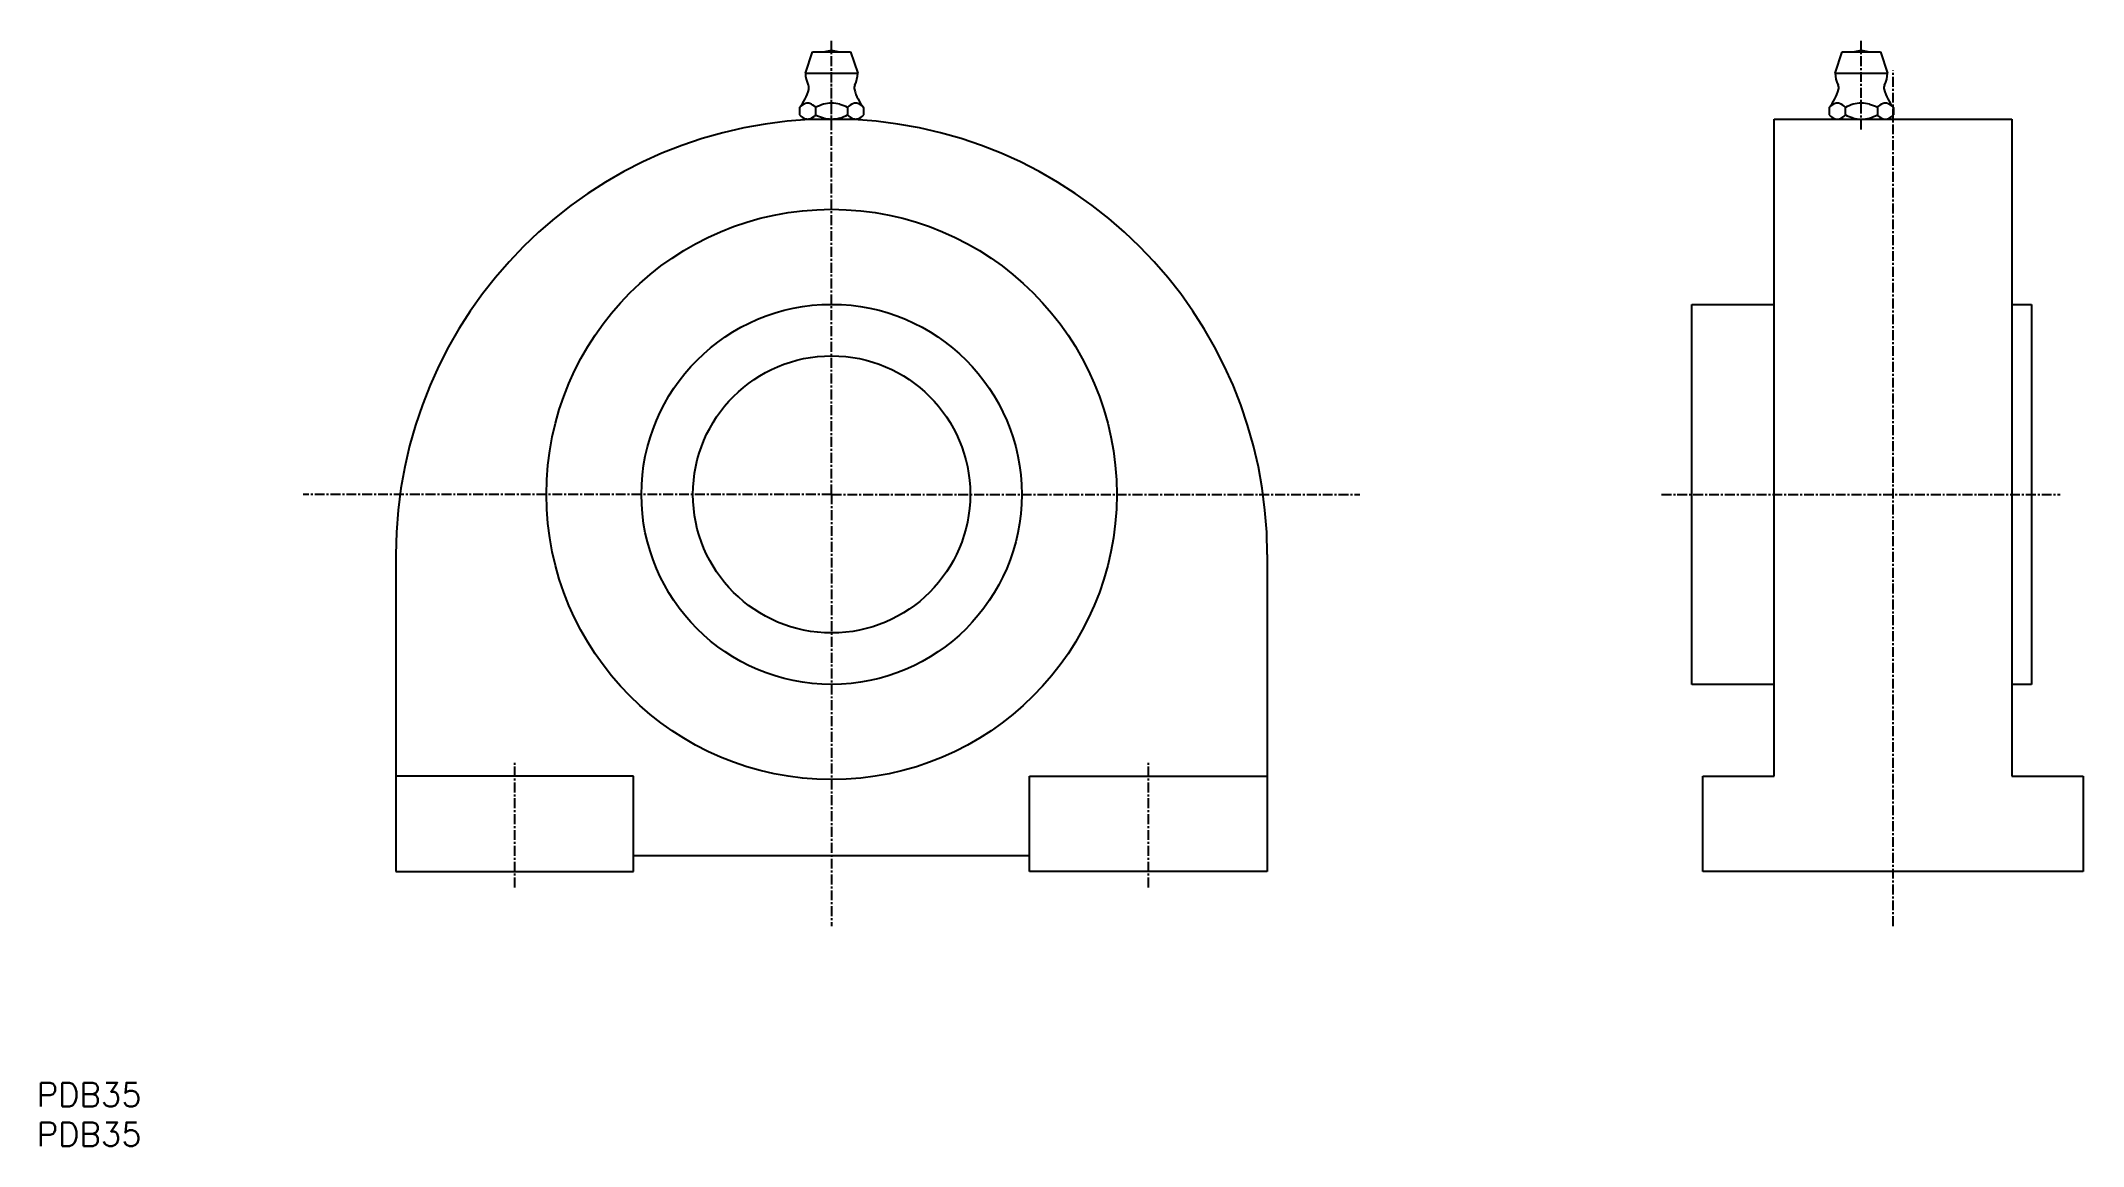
# Model space of a CAD drawing. Extents: x 45 to 303, y 37 to 177.
import ezdxf
from ezdxf.enums import TextEntityAlignment as Align

# ---------------------------------------------------------------- set-up
doc = ezdxf.new("R2010")
doc.units = 0
doc.linetypes.add('CENTER', pattern=[2, 1.25, -0.25, 0.25, -0.25])
doc.layers.get('0').update_dxf_attribs({"linetype": 'CONTINUOUS'})
doc.layers.add('CENTER', color=1, linetype='CENTER')
doc.styles.get("Standard").update_dxf_attribs({"font": 'txt.shx', "bigfont": 'extfont.shx'})

msp = doc.modelspace()

# ---------------------------------------------------------------- linework, layer by layer
at = {"color": 7, "linetype": 'CONTINUOUS'}
for p, q in [((141.82, 172.8), (142.72, 175.5)), ((142.72, 175.5), (147.52, 175.5)), ((147.52, 175.5), (148.42, 172.8)), ((271.82, 172.8), (272.72, 175.5)), ((272.72, 175.5), (277.52, 175.5)), ((277.52, 175.5), (278.42, 172.8)), ((141.82, 172.8), (148.42, 172.8)), ((271.82, 172.8), (278.42, 172.8)), ((141.07, 168.47), (141.07, 167.53)), ((143.1, 168.47), (143.1, 167.53)), ((147.15, 168.47), (147.15, 167.53)), ((149.17, 168.47), (149.17, 167.53)), ((271.07, 168.47), (271.07, 167.52)), ((273.1, 168.47), (273.1, 167.52)), ((277.15, 168.47), (277.15, 167.52)), ((279.17, 168.47), (279.17, 167.52)), ((141.82, 167), (148.42, 167)), ((145.12, 167), (145.12, 167)), ((264.12, 167), (294.12, 167)), ((264.12, 84), (264.12, 167)), ((271.82, 167), (278.42, 167)), ((275.12, 167), (275.12, 167)), ((294.12, 167), (294.12, 84)), ((253.72, 143.6), (264.12, 143.6)), ((253.72, 95.6), (253.72, 143.6)), ((294.12, 143.6), (296.62, 143.6)), ((296.62, 143.6), (296.62, 95.6)), ((90.12, 112), (90.12, 72)), ((200.12, 112), (200.12, 72)), ((264.12, 95.6), (253.72, 95.6)), ((296.62, 95.6), (294.12, 95.6)), ((120.12, 84), (90.12, 84)), ((120.12, 72), (120.12, 84)), ((170.12, 84), (200.12, 84)), ((170.12, 72), (170.12, 84)), ((255.12, 84), (264.12, 84)), ((255.12, 72), (255.12, 84)), ((294.12, 84), (303.12, 84)), ((303.12, 84), (303.12, 72)), ((120.12, 74), (170.12, 74)), ((90.12, 72), (120.12, 72)), ((200.12, 72), (170.12, 72)), ((303.12, 72), (255.12, 72))]:
    msp.add_line(p, q, dxfattribs=at)
for radius in [36, 24, 17.5]:
    msp.add_circle((145.12, 119.6), radius, dxfattribs=at)
for centre, radius, start, end in [((145.12, 172.41), 3.2, 74.6212, 105.3788), ((275.12, 172.41), 3.2, 74.6212, 105.3788), ((145.12, 172.8), 3.3, 180, 207.0507), ((145.12, 172.8), 3.3, 332.9493, 0), ((275.12, 172.8), 3.3, 180, 207.0507), ((275.12, 172.8), 3.3, 332.9493, 0), ((136.45, 172.3), 6, 320.3375, 344.7683), ((141.47, 170.93), 0.8, 344.7674, 27.0696), ((148.77, 170.93), 0.8, 152.9304, 195.2326), ((153.79, 172.3), 6, 195.2317, 219.6625), ((266.45, 172.3), 6, 320.3375, 344.7683), ((271.47, 170.93), 0.8, 344.7674, 27.0696), ((278.77, 170.93), 0.8, 152.9304, 195.2326), ((283.79, 172.3), 6, 195.2317, 219.6625), ((142.23, 167.54), 1.48, 106.5909, 141.1281), ((142.09, 167.9), 1.1, 75.0414, 104.9586), ((141.95, 167.54), 1.48, 38.8719, 73.4091), ((145.64, 163.64), 5.45, 106.5809, 117.7257), ((145.12, 164.96), 4.04, 75.0501, 104.9499), ((144.61, 163.64), 5.44, 62.2701, 73.4191), ((148.3, 167.54), 1.48, 106.5909, 141.1281), ((148.16, 167.9), 1.1, 75.0414, 104.9586), ((148.02, 167.54), 1.48, 38.8719, 73.4091), ((272.23, 167.54), 1.48, 106.5909, 141.1281), ((272.09, 167.9), 1.1, 75.0414, 104.9586), ((271.95, 167.54), 1.48, 38.8719, 73.4091), ((275.64, 163.64), 5.45, 106.5809, 117.7257), ((275.12, 164.96), 4.04, 75.0501, 104.9499), ((274.61, 163.64), 5.44, 62.2701, 73.4191), ((278.3, 167.54), 1.48, 106.5909, 141.1281), ((278.16, 167.9), 1.1, 75.0414, 104.9586), ((278.02, 167.54), 1.48, 38.8719, 73.4091), ((145.12, 112), 55, 0, 180), ((142.23, 168.45), 1.48, 218.8826, 253.4091), ((142.09, 168.1), 1.1, 255.0414, 284.9586), ((141.95, 168.45), 1.48, 286.5909, 321.1283), ((145.64, 172.35), 5.44, 242.2744, 253.4191), ((145.12, 171.04), 4.04, 255.0501, 284.9499), ((144.61, 172.35), 5.45, 286.5809, 297.7299), ((148.3, 168.45), 1.48, 218.8826, 253.4091), ((148.16, 168.1), 1.1, 255.0414, 284.9586), ((148.02, 168.45), 1.48, 286.5909, 321.1283), ((272.23, 168.45), 1.48, 218.8826, 253.4091), ((272.09, 168.09), 1.1, 255.0414, 284.9586), ((271.95, 168.45), 1.48, 286.5909, 321.1283), ((275.64, 172.35), 5.44, 242.2744, 253.4191), ((275.12, 171.03), 4.04, 255.0501, 284.9499), ((274.61, 172.35), 5.45, 286.5809, 297.7299), ((278.3, 168.45), 1.48, 218.8826, 253.4091), ((278.16, 168.09), 1.1, 255.0414, 284.9586), ((278.02, 168.45), 1.48, 286.5909, 321.1283)]:
    msp.add_arc(centre, radius, start, end, dxfattribs=at)
at = {"layer": 'CENTER', "color": 1, "linetype": 'CENTER'}
for p, q in [((145.12, 165.69), (145.12, 176.88)), ((275.12, 165.69), (275.12, 176.88)), ((145.12, 119.6), (145.12, 173.15)), ((279.12, 65.08), (279.12, 173.15)), ((145.12, 119.6), (78.43, 119.6)), ((145.12, 119.6), (145.12, 65.08)), ((145.12, 119.6), (211.81, 119.6)), ((249.89, 119.6), (300.23, 119.6)), ((105.12, 69.97), (105.12, 85.93)), ((185.12, 69.97), (185.12, 85.93))]:
    msp.add_line(p, q, dxfattribs=at)

# ---------------------------------------------------------------- texts
at = {"color": 7, "linetype": 'CONTINUOUS'}
for p in [(44.78, 43.8), (44.78, 38.8)]:
    msp.add_text('PDB35', height=3, dxfattribs=at).set_placement(p, align=Align.MIDDLE_LEFT)

doc.saveas('drawing.dxf')
